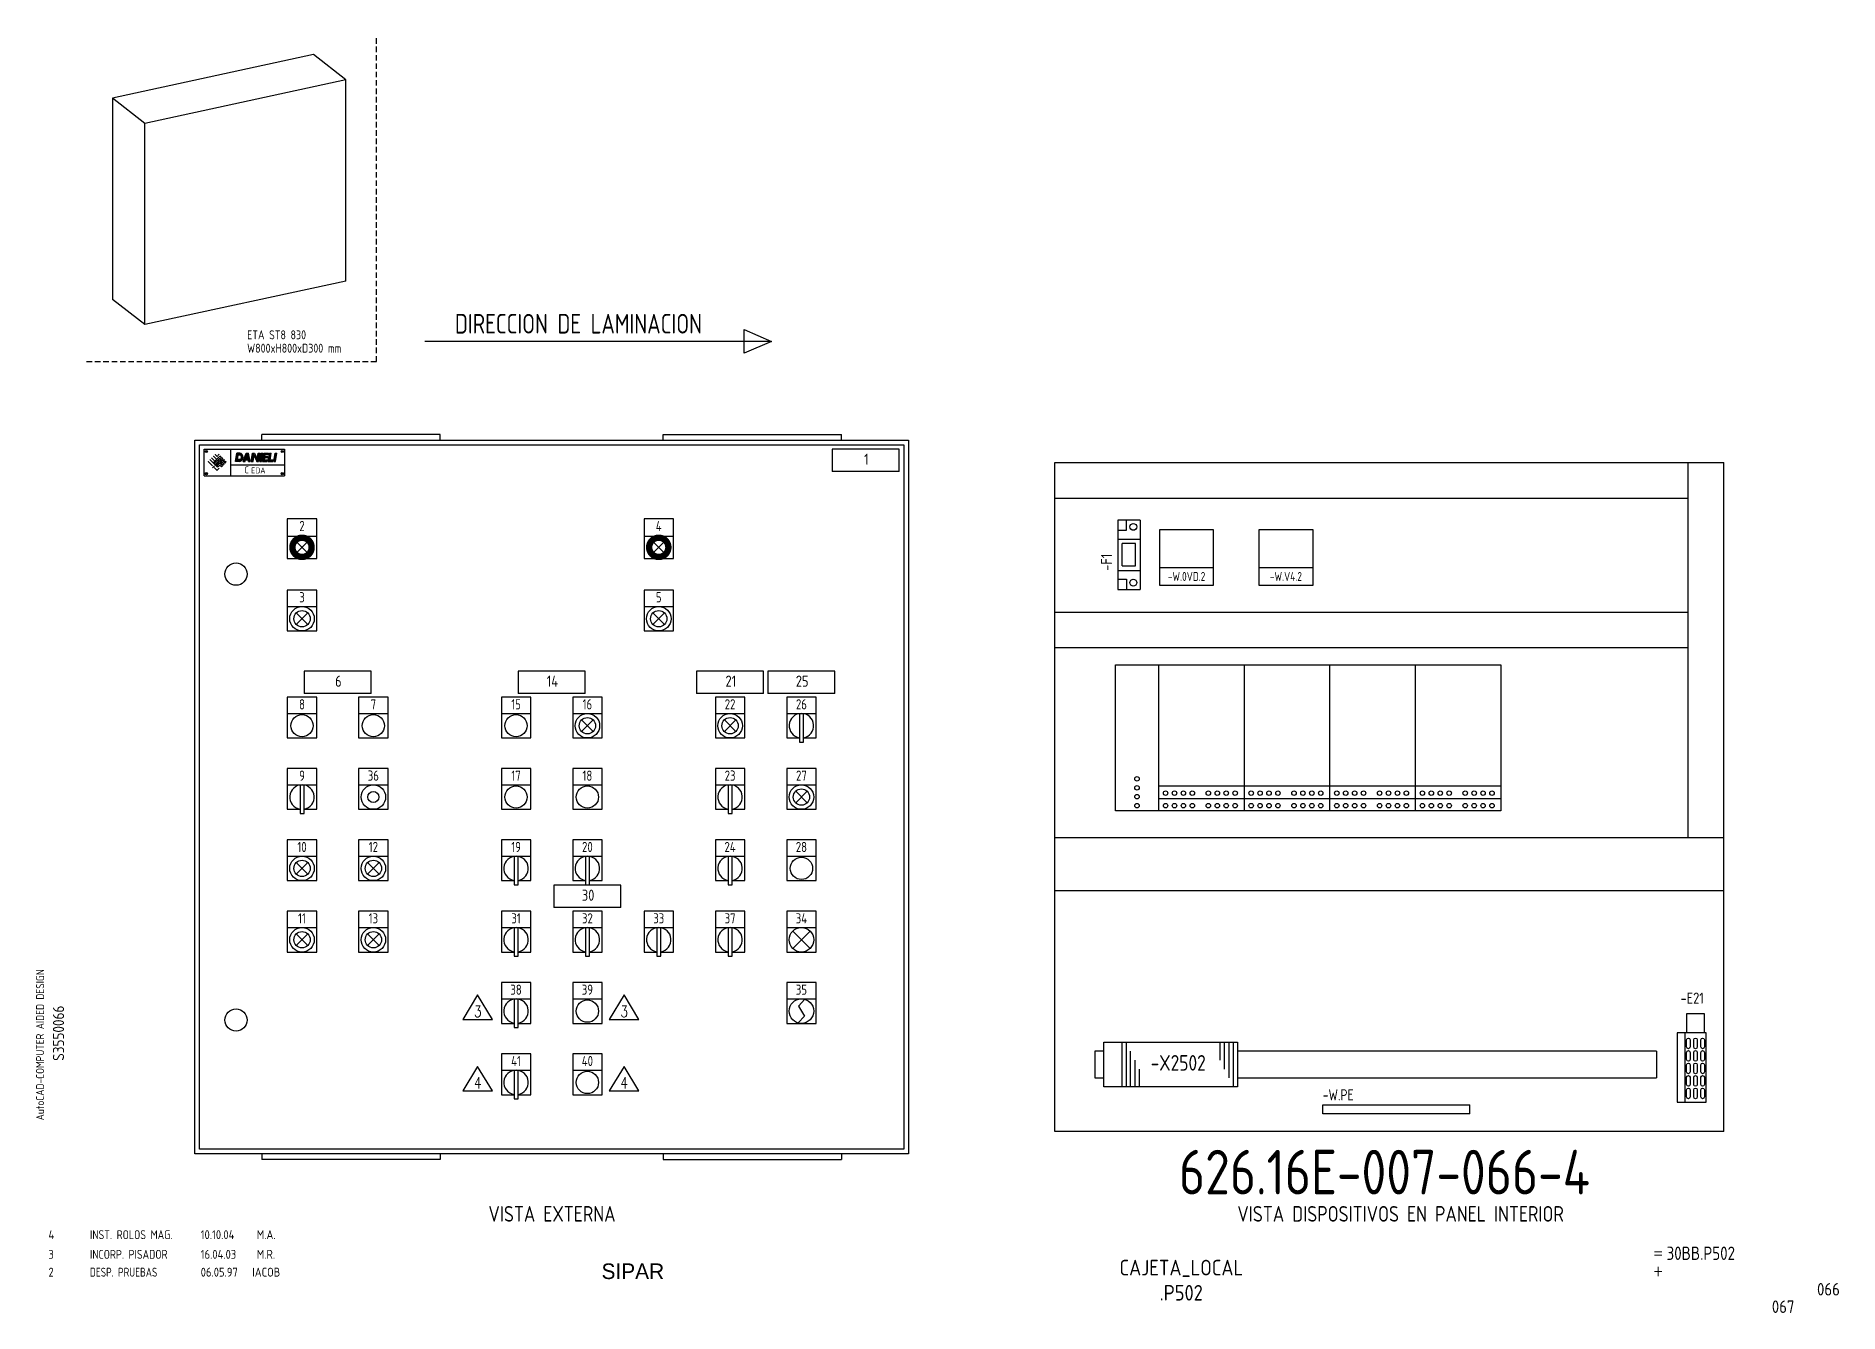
# Model space of a CAD drawing. Extents: x 10 to 414, y 6 to 292.
import ezdxf
from ezdxf.enums import TextEntityAlignment as Align

# ---------------------------------------------------------------- set-up
doc = ezdxf.new("R2010")
doc.units = 0
doc.header["$LTSCALE"] = 5
doc.header["$MEASUREMENT"] = 0
doc.linetypes.add('HIDDEN', pattern=[0.375, 0.25, -0.125])
doc.layers.get('0').update_dxf_attribs({"linetype": 'CONTINUOUS'})
for name, color, linetype in [('3', 3, 'CONTINUOUS'), ('CART', 7, 'CONTINUOUS'), ('CARTIGLIO', 7, 'CONTINUOUS'), ('TEXTO', 7, 'CONTINUOUS')]:
    doc.layers.add(name, color=color, linetype=linetype)
doc.styles.add('DIN', font='DIN.shx', dxfattribs={"width": 0.85})
doc.styles.add('N', font='ROMANS', dxfattribs={"width": 0.85, "height": 3})
doc.styles.add('ROMANS', font='ROMANS.shx', dxfattribs={"width": 0.85, "height": 2.7})
doc.styles.add('X', font='UNIV.SHX', dxfattribs={"height": 3.5})

# ---------------------------------------------------------------- blocks, each defined once
blk = doc.blocks.new('REV2')
at = {"color": 3, "style": 'DIN'}
for s, width, p in [('2', 0.9, (12.45, 13.79)), ('DESP. PRUEBAS', 0.8, (21.76, 13.79)), ('06.05.97', 0.9, (46.59, 13.79)), ('IACOB', 0.9, (58.16, 13.79))]:
    blk.add_text(s, height=2, dxfattribs=dict(at, width=width)).set_placement(p)
blk = doc.blocks.new('E21')
at = {"color": 3}
for p, q in [((-17.08, 8.48), (-1.48, 8.48)), ((-17.08, 1.98), (-17.08, 8.48)), ((-1.48, 8.48), (-1.48, 1.98)), ((-21.28, 6.38), (-17.08, 6.38)), ((-21.28, 2.38), (-21.28, 6.38)), ((-17.08, 2.38), (-21.28, 2.38)), ((-1.48, 1.98), (-17.08, 1.98))]:
    blk.add_line(p, q, dxfattribs=at)
for p, q in [((-17.08, 6.78), (-1.48, 6.78)), ((-13.88, 6.38), (-15.48, 6.38)), ((-15.48, 5.58), (-13.88, 5.58)), ((-13.88, 4.78), (-15.48, 4.78)), ((-11.08, 6.38), (-12.68, 6.38)), ((-12.68, 5.58), (-11.08, 5.58)), ((-11.08, 4.78), (-12.68, 4.78)), ((-8.28, 6.38), (-9.88, 6.38)), ((-9.88, 5.58), (-8.28, 5.58)), ((-8.28, 4.78), (-9.88, 4.78)), ((-5.48, 6.38), (-7.08, 6.38)), ((-7.08, 5.58), (-5.48, 5.58)), ((-5.48, 4.78), (-7.08, 4.78)), ((-2.68, 6.38), (-4.28, 6.38)), ((-4.28, 5.58), (-2.68, 5.58)), ((-2.68, 4.78), (-4.28, 4.78)), ((-15.48, 3.98), (-13.88, 3.98)), ((-13.88, 3.18), (-15.48, 3.18)), ((-15.48, 2.38), (-13.88, 2.38)), ((-12.68, 3.98), (-11.08, 3.98)), ((-11.08, 3.18), (-12.68, 3.18)), ((-12.68, 2.38), (-11.08, 2.38)), ((-9.88, 3.98), (-8.28, 3.98)), ((-8.28, 3.18), (-9.88, 3.18)), ((-9.88, 2.38), (-8.28, 2.38)), ((-7.08, 3.98), (-5.48, 3.98)), ((-5.48, 3.18), (-7.08, 3.18)), ((-7.08, 2.38), (-5.48, 2.38)), ((-4.28, 3.98), (-2.68, 3.98)), ((-2.68, 3.18), (-4.28, 3.18)), ((-4.28, 2.38), (-2.68, 2.38))]:
    blk.add_line(p, q)
for centre, start, end in [((-15.48, 5.98), 90, 270), ((-15.48, 4.38), 90, 270), ((-13.88, 5.98), 270, 90), ((-13.88, 4.38), 270, 90), ((-12.68, 5.98), 90, 270), ((-12.68, 4.38), 90, 270), ((-11.08, 5.98), 270, 90), ((-11.08, 4.38), 270, 90), ((-9.88, 5.98), 90, 270), ((-9.88, 4.38), 90, 270), ((-8.28, 5.98), 270, 90), ((-8.28, 4.38), 270, 90), ((-7.08, 5.98), 90, 270), ((-7.08, 4.38), 90, 270), ((-5.48, 5.98), 270, 90), ((-5.48, 4.38), 270, 90), ((-4.28, 5.98), 90, 270), ((-4.28, 4.38), 90, 270), ((-2.68, 5.98), 270, 90), ((-2.68, 4.38), 270, 90), ((-15.48, 2.78), 90, 270), ((-13.88, 2.78), 270, 90), ((-12.68, 2.78), 90, 270), ((-11.08, 2.78), 270, 90), ((-9.88, 2.78), 90, 270), ((-8.28, 2.78), 270, 90), ((-7.08, 2.78), 90, 270), ((-5.48, 2.78), 270, 90), ((-4.28, 2.78), 90, 270), ((-2.68, 2.78), 270, 90)]:
    blk.add_arc(centre, 0.4, start, end)
blk = doc.blocks.new('-WPE')
at = {"linetype": 'Continuous'}
for p, q in [((0.44, 4.07), (33.44, 4.07)), ((0.44, 2.07), (0.44, 4.07)), ((33.44, 2.07), (33.44, 4.07)), ((33.44, 2.07), (0.44, 2.07))]:
    blk.add_line(p, q, dxfattribs=at)
at = {"style": 'DIN', "width": 0.8}
blk.add_text('-W.PE', height=2.5, dxfattribs=at).set_placement((0.44, 5.07))
blk = doc.blocks.new('REV.')
at = {"layer": 'TEXTO', "color": 4}
blk.add_lwpolyline([(-0.04, 3.69), (-3.37, -1.81), (3.29, -1.81)], close=True, dxfattribs=at)
at = {"layer": 'TEXTO', "style": 'ROMANS', "width": 0.8}
blk.add_attdef('REV.', text='', height=2.5, dxfattribs=at).set_placement((0, 0), align=Align.MIDDLE_CENTER)

msp = doc.modelspace()

# ---------------------------------------------------------------- linework, layer by layer
at = {"linetype": 'HIDDEN'}
for p, q in [((86, 219), (86, 292)), ((21, 219), (86, 219))]:
    msp.add_line(p, q, dxfattribs=at)
for p, q in [((71.91, 287.83), (26.84, 278.06)), ((79.11, 282.19), (71.91, 287.83)), ((79.11, 282.19), (34.04, 272.42)), ((79.11, 237.05), (79.11, 282.19)), ((26.84, 278.06), (26.84, 232.92)), ((34.04, 272.42), (26.84, 278.06)), ((34.04, 227.28), (34.04, 272.42)), ((79.11, 237.05), (34.04, 227.28)), ((34.04, 227.28), (26.84, 232.92)), ((46.31, 42.34), (46.31, 200.34)), ((46.31, 200.34), (204.31, 200.34)), ((47.37, 193.34), (47.37, 199.34)), ((47.37, 199.34), (65.37, 199.34)), ((53.37, 193.34), (53.37, 199.34)), ((65.37, 199.34), (65.37, 193.34)), ((188.22, 199.34), (188.22, 194.34)), ((203.22, 199.34), (188.22, 199.34)), ((203.22, 194.34), (203.22, 199.34)), ((204.31, 200.34), (204.31, 42.34)), ((53.37, 195.84), (65.37, 195.84)), ((203.22, 194.34), (188.22, 194.34)), ((47.37, 193.34), (65.37, 193.34)), ((380.17, 188.29), (238.17, 188.29)), ((72.61, 183.72), (66.01, 183.72)), ((66.01, 183.72), (66.01, 174.83)), ((72.61, 174.83), (72.61, 183.72)), ((152.61, 183.72), (146.01, 183.72)), ((146.01, 183.72), (146.01, 174.83)), ((152.61, 174.83), (152.61, 183.72)), ((252.24, 183.42), (252.24, 167.92)), ((257.24, 183.42), (252.24, 183.42)), ((254.24, 181.17), (254.24, 183.42)), ((257.24, 183.42), (257.24, 167.92)), ((66.01, 179.85), (72.61, 179.85)), ((146.01, 179.85), (152.61, 179.85)), ((252.24, 181.17), (254.24, 181.17)), ((252.24, 179.17), (257.24, 179.17)), ((66.01, 174.83), (72.61, 174.83)), ((146.01, 174.83), (152.61, 174.83)), ((252.24, 172.17), (257.24, 172.17)), ((252.24, 170.17), (254.24, 170.17)), ((254.24, 170.17), (254.24, 167.92)), ((261.68, 172.81), (273.68, 172.81)), ((283.96, 172.81), (295.96, 172.81)), ((66.01, 167.75), (66.01, 158.59)), ((72.61, 167.75), (66.01, 167.75)), ((72.61, 158.59), (72.61, 167.75)), ((152.61, 167.75), (146.01, 167.75)), ((146.01, 167.75), (146.01, 158.59)), ((152.61, 158.59), (152.61, 167.75)), ((252.24, 167.92), (257.24, 167.92)), ((66.01, 164.09), (72.61, 164.09)), ((146.01, 164.09), (152.61, 164.09)), ((238.17, 162.82), (380.17, 162.82)), ((66.01, 158.59), (72.61, 158.59)), ((146.01, 158.59), (152.61, 158.59)), ((380.17, 154.78), (238.17, 154.78)), ((84.81, 149.58), (69.81, 149.58)), ((69.81, 149.58), (69.81, 144.58)), ((84.81, 144.58), (84.81, 149.58)), ((132.81, 149.58), (117.81, 149.58)), ((117.81, 149.58), (117.81, 144.58)), ((132.81, 144.58), (132.81, 149.58)), ((172.81, 149.58), (157.81, 149.58)), ((157.81, 149.58), (157.81, 144.58)), ((172.81, 144.58), (172.81, 149.58)), ((188.81, 149.58), (173.81, 149.58)), ((173.81, 149.58), (173.81, 144.58)), ((188.81, 144.58), (188.81, 149.58)), ((66.01, 143.75), (66.01, 134.59)), ((72.61, 143.75), (66.01, 143.75)), ((84.81, 144.58), (69.81, 144.58)), ((72.61, 134.59), (72.61, 143.75)), ((82.01, 143.75), (82.01, 134.59)), ((88.61, 143.75), (82.01, 143.75)), ((88.61, 134.59), (88.61, 143.75)), ((114.01, 143.75), (114.01, 134.59)), ((120.61, 143.75), (114.01, 143.75)), ((132.81, 144.58), (117.81, 144.58)), ((120.61, 134.59), (120.61, 143.75)), ((130.01, 143.75), (130.01, 134.59)), ((136.61, 143.75), (130.01, 143.75)), ((136.61, 134.59), (136.61, 143.75)), ((172.81, 144.58), (157.81, 144.58)), ((162.01, 143.75), (162.01, 134.59)), ((168.61, 143.75), (162.01, 143.75)), ((168.61, 134.59), (168.61, 143.75)), ((188.81, 144.58), (173.81, 144.58)), ((178.01, 143.75), (178.01, 134.59)), ((184.61, 143.75), (178.01, 143.75)), ((184.61, 134.59), (184.61, 143.75)), ((66.01, 140.09), (72.61, 140.09)), ((82.01, 140.09), (88.61, 140.09)), ((114.01, 140.09), (120.61, 140.09)), ((130.01, 140.09), (136.61, 140.09)), ((162.01, 140.09), (168.61, 140.09)), ((178.01, 140.09), (184.61, 140.09)), ((66.01, 134.59), (72.61, 134.59)), ((82.01, 134.59), (88.61, 134.59)), ((114.01, 134.59), (120.61, 134.59)), ((130.01, 134.59), (136.61, 134.59)), ((162.01, 134.59), (168.61, 134.59)), ((178.01, 134.59), (180.86, 134.59)), ((180.86, 133.67), (181.77, 133.67)), ((181.77, 134.59), (184.61, 134.59)), ((66.01, 127.75), (66.01, 118.59)), ((72.61, 127.75), (66.01, 127.75)), ((72.61, 118.59), (72.61, 127.75)), ((82.01, 127.75), (82.01, 118.59)), ((88.61, 127.75), (82.01, 127.75)), ((88.61, 118.59), (88.61, 127.75)), ((120.61, 127.75), (114.01, 127.75)), ((114.01, 127.75), (114.01, 118.59)), ((120.61, 118.59), (120.61, 127.75)), ((136.61, 127.75), (130.01, 127.75)), ((130.01, 127.75), (130.01, 118.59)), ((136.61, 118.59), (136.61, 127.75)), ((168.61, 127.75), (162.01, 127.75)), ((162.01, 127.75), (162.01, 118.59)), ((168.61, 118.59), (168.61, 127.75)), ((184.61, 127.75), (178.01, 127.75)), ((178.01, 127.75), (178.01, 118.59)), ((184.61, 118.59), (184.61, 127.75)), ((66.01, 124.09), (72.61, 124.09)), ((82.01, 124.09), (88.61, 124.09)), ((114.01, 124.09), (120.61, 124.09)), ((130.01, 124.09), (136.61, 124.09)), ((162.01, 124.09), (168.61, 124.09)), ((178.01, 124.09), (184.61, 124.09)), ((66.01, 118.59), (68.86, 118.59)), ((68.86, 117.67), (69.77, 117.67)), ((69.77, 118.59), (72.61, 118.59)), ((82.01, 118.59), (88.61, 118.59)), ((114.01, 118.59), (120.61, 118.59)), ((130.01, 118.59), (136.61, 118.59)), ((162.01, 118.59), (164.86, 118.59)), ((164.86, 117.67), (165.77, 117.67)), ((165.77, 118.59), (168.61, 118.59)), ((178.01, 118.59), (184.61, 118.59)), ((66.01, 111.75), (66.01, 102.59)), ((72.61, 111.75), (66.01, 111.75)), ((72.61, 102.59), (72.61, 111.75)), ((88.61, 111.75), (82.01, 111.75)), ((82.01, 111.75), (82.01, 102.59)), ((88.61, 102.59), (88.61, 111.75)), ((120.61, 111.75), (114.01, 111.75)), ((114.01, 111.75), (114.01, 102.59)), ((120.61, 102.59), (120.61, 111.75)), ((136.61, 111.75), (130.01, 111.75)), ((130.01, 111.75), (130.01, 102.59)), ((136.61, 102.59), (136.61, 111.75)), ((168.61, 111.75), (162.01, 111.75)), ((162.01, 111.75), (162.01, 102.59)), ((168.61, 102.59), (168.61, 111.75)), ((184.61, 111.75), (178.01, 111.75)), ((184.61, 102.59), (184.61, 111.75)), ((238.17, 112.29), (388.17, 112.29)), ((66.01, 108.09), (72.61, 108.09)), ((82.01, 108.09), (88.61, 108.09)), ((114.01, 108.09), (120.61, 108.09)), ((130.01, 108.09), (136.61, 108.09)), ((162.01, 108.09), (168.61, 108.09)), ((178.01, 108.09), (184.61, 108.09)), ((66.01, 102.59), (72.61, 102.59)), ((82.01, 102.59), (88.61, 102.59)), ((114.01, 102.59), (116.86, 102.59)), ((116.86, 101.67), (117.77, 101.67)), ((117.77, 102.59), (120.61, 102.59)), ((140.81, 101.58), (125.81, 101.58)), ((125.81, 101.58), (125.81, 96.58)), ((130.01, 102.59), (132.86, 102.59)), ((132.86, 101.67), (133.77, 101.67)), ((133.77, 102.59), (136.61, 102.59)), ((140.81, 96.58), (140.81, 101.58)), ((162.01, 102.59), (164.86, 102.59)), ((164.86, 101.67), (165.77, 101.67)), ((165.77, 102.59), (168.61, 102.59)), ((178.01, 102.59), (184.61, 102.59)), ((388.17, 100.29), (238.17, 100.29)), ((66.01, 95.75), (66.01, 86.59)), ((72.61, 95.75), (66.01, 95.75)), ((72.61, 86.59), (72.61, 95.75)), ((88.61, 95.75), (82.01, 95.75)), ((82.01, 95.75), (82.01, 86.59)), ((88.61, 86.59), (88.61, 95.75)), ((120.61, 95.75), (114.01, 95.75)), ((114.01, 95.75), (114.01, 86.59)), ((120.61, 86.59), (120.61, 95.75)), ((140.81, 96.58), (125.81, 96.58)), ((136.61, 95.75), (130.01, 95.75)), ((130.01, 95.75), (130.01, 86.59)), ((136.61, 86.59), (136.61, 95.75)), ((152.61, 95.75), (146.01, 95.75)), ((146.01, 95.75), (146.01, 86.59)), ((152.61, 86.59), (152.61, 95.75)), ((162.01, 95.75), (162.01, 86.59)), ((168.61, 95.75), (162.01, 95.75)), ((168.61, 86.59), (168.61, 95.75)), ((178.01, 95.75), (178.01, 86.59)), ((184.61, 95.75), (178.01, 95.75)), ((184.61, 86.59), (184.61, 95.75)), ((66.01, 92.09), (72.61, 92.09)), ((82.01, 92.09), (88.61, 92.09)), ((114.01, 92.09), (120.61, 92.09)), ((130.01, 92.09), (136.61, 92.09)), ((146.01, 92.09), (152.61, 92.09)), ((162.01, 92.09), (168.61, 92.09)), ((178.01, 92.09), (184.61, 92.09)), ((66.01, 86.59), (72.61, 86.59)), ((82.01, 86.59), (88.61, 86.59)), ((114.01, 86.59), (116.86, 86.59)), ((116.86, 85.67), (117.77, 85.67)), ((117.77, 86.59), (120.61, 86.59)), ((130.01, 86.59), (132.86, 86.59)), ((132.86, 85.67), (133.77, 85.67)), ((133.77, 86.59), (136.61, 86.59)), ((146.01, 86.59), (148.86, 86.59)), ((148.86, 85.67), (149.77, 85.67)), ((149.77, 86.59), (152.61, 86.59)), ((162.01, 86.59), (164.86, 86.59)), ((164.86, 85.67), (165.77, 85.67)), ((165.77, 86.59), (168.61, 86.59)), ((178.01, 86.59), (184.61, 86.59)), ((114.01, 79.75), (114.01, 70.59)), ((120.61, 79.75), (114.01, 79.75)), ((120.61, 70.59), (120.61, 79.75)), ((130.01, 79.75), (130.01, 70.59)), ((136.61, 79.75), (130.01, 79.75)), ((136.61, 70.59), (136.61, 79.75)), ((184.61, 79.75), (178.01, 79.75)), ((178.01, 79.75), (178.01, 70.59)), ((184.61, 70.59), (184.61, 79.75)), ((114.01, 76.09), (120.61, 76.09)), ((130.01, 76.09), (136.61, 76.09)), ((178.01, 76.09), (184.61, 76.09)), ((114.01, 70.59), (116.86, 70.59)), ((116.86, 69.67), (117.77, 69.67)), ((117.77, 70.59), (120.61, 70.59)), ((130.01, 70.59), (136.61, 70.59)), ((178.01, 70.59), (184.61, 70.59)), ((253.13, 66.34), (253.13, 56.34)), ((254.13, 66.34), (254.13, 56.34)), ((275.13, 66.34), (275.13, 62.34)), ((276.13, 66.34), (276.13, 60.34)), ((277.13, 66.34), (277.13, 58.34)), ((278.13, 66.34), (278.13, 56.34)), ((114.01, 63.75), (114.01, 54.59)), ((120.61, 63.75), (114.01, 63.75)), ((120.61, 54.59), (120.61, 63.75)), ((130.01, 63.75), (130.01, 54.59)), ((136.61, 63.75), (130.01, 63.75)), ((136.61, 54.59), (136.61, 63.75)), ((247.07, 64.34), (247.07, 58.34)), ((249.13, 64.34), (247.07, 64.34)), ((255.13, 56.34), (255.13, 64.34)), ((256.13, 56.34), (256.13, 62.34)), ((373.1, 64.34), (279.13, 64.34)), ((373.1, 64.34), (373.1, 58.34)), ((114.01, 60.09), (120.61, 60.09)), ((130.01, 60.09), (136.61, 60.09)), ((247.07, 58.34), (249.13, 58.34)), ((257.13, 56.34), (257.13, 60.34)), ((279.13, 58.34), (373.1, 58.34)), ((114.01, 54.59), (116.86, 54.59)), ((116.86, 53.67), (117.77, 53.67)), ((117.77, 54.59), (120.61, 54.59)), ((130.01, 54.59), (136.61, 54.59)), ((204.31, 42.34), (46.31, 42.34))]:
    msp.add_line(p, q)
at = {"color": 3}
for p, q in [((168.43, 226.17), (174.59, 223.53)), ((168.43, 220.89), (168.43, 226.17)), ((174.59, 223.53), (168.43, 220.89)), ((45.31, 41.34), (45.31, 201.34)), ((45.31, 201.34), (205.31, 201.34)), ((205.31, 201.34), (205.31, 41.34)), ((238.17, 46.34), (238.17, 196.34)), ((238.17, 196.34), (388.17, 196.34)), ((388.17, 46.34), (388.17, 196.34)), ((388.17, 46.34), (238.17, 46.34)), ((205.31, 41.34), (45.31, 41.34))]:
    msp.add_line(p, q, dxfattribs=at)
at = {"linetype": 'Continuous'}
for p, q in [((100.31, 202.63), (60.31, 202.63)), ((60.31, 201.34), (60.31, 202.63)), ((100.31, 201.34), (100.31, 202.63)), ((150.31, 202.63), (190.31, 202.63)), ((150.31, 201.34), (150.31, 202.63)), ((190.31, 201.34), (190.31, 202.63)), ((178.01, 111.75), (178.01, 102.59)), ((60.31, 41.34), (60.31, 40.05)), ((100.31, 41.34), (100.31, 40.05)), ((150.31, 41.34), (150.31, 40.05)), ((190.31, 41.34), (190.31, 40.05)), ((100.31, 40.05), (60.31, 40.05)), ((150.31, 40.05), (190.31, 40.05))]:
    msp.add_line(p, q, dxfattribs=at)
at = {"color": 7}
msp.add_line((380.17, 112.29), (380.17, 196.34), dxfattribs=at)
at = {"color": 2}
for p, q in [((67.79, 175.82), (70.84, 178.86)), ((67.79, 178.86), (70.84, 175.82)), ((147.79, 175.82), (150.84, 178.86)), ((147.79, 178.86), (150.84, 175.82)), ((261.68, 168.81), (261.68, 181.31)), ((261.68, 181.31), (273.68, 181.31)), ((273.68, 181.31), (273.68, 168.81)), ((283.96, 181.31), (295.96, 181.31)), ((283.96, 168.81), (283.96, 181.31)), ((295.96, 181.31), (295.96, 168.81)), ((273.68, 168.81), (261.68, 168.81)), ((295.96, 168.81), (283.96, 168.81)), ((68.02, 162.63), (70.61, 160.04)), ((68.02, 160.04), (70.61, 162.63)), ((148.02, 162.63), (150.61, 160.04)), ((148.02, 160.04), (150.61, 162.63)), ((132.02, 138.63), (134.61, 136.04)), ((132.02, 136.04), (134.61, 138.63)), ((164.02, 136.04), (166.61, 138.63)), ((164.02, 138.63), (166.61, 136.04)), ((180.86, 140.05), (180.86, 133.67)), ((181.77, 133.67), (181.77, 140.05)), ((68.86, 124.05), (68.86, 117.67)), ((69.77, 117.67), (69.77, 124.05)), ((164.86, 124.05), (164.86, 117.67)), ((165.77, 117.67), (165.77, 124.05)), ((180.02, 122.63), (182.61, 120.04)), ((180.02, 120.04), (182.61, 122.63)), ((68.02, 106.63), (70.61, 104.04)), ((68.02, 104.04), (70.61, 106.63)), ((84.02, 106.63), (86.61, 104.04)), ((84.02, 104.04), (86.61, 106.63)), ((116.86, 108.05), (116.86, 101.67)), ((117.77, 101.67), (117.77, 108.05)), ((132.86, 108.05), (132.86, 101.67)), ((133.77, 101.67), (133.77, 108.05)), ((164.86, 108.05), (164.86, 101.67)), ((165.77, 101.67), (165.77, 108.05)), ((68.02, 88.04), (70.61, 90.63)), ((68.02, 90.63), (70.61, 88.04)), ((84.02, 88.04), (86.61, 90.63)), ((84.02, 90.63), (86.61, 88.04)), ((116.86, 92.05), (116.86, 85.67)), ((117.77, 85.67), (117.77, 92.05)), ((132.86, 92.05), (132.86, 85.67)), ((133.77, 85.67), (133.77, 92.05)), ((148.86, 92.05), (148.86, 85.67)), ((149.77, 85.67), (149.77, 92.05)), ((164.86, 92.05), (164.86, 85.67)), ((165.77, 85.67), (165.77, 92.05)), ((179.37, 87.39), (183.26, 91.28)), ((179.37, 91.28), (183.26, 87.39)), ((116.86, 76.05), (116.86, 69.67)), ((117.77, 69.67), (117.77, 76.05)), ((182.08, 75.98), (180.63, 74.48)), ((180.63, 74.48), (182, 72.19)), ((182, 72.19), (180.55, 70.7)), ((249.13, 66.34), (279.13, 66.34)), ((249.13, 56.34), (249.13, 66.34)), ((279.13, 66.34), (279.13, 56.34)), ((116.86, 60.05), (116.86, 53.67)), ((117.77, 53.67), (117.77, 60.05)), ((279.13, 56.34), (249.13, 56.34))]:
    msp.add_line(p, q, dxfattribs=at)
at = {"color": 1}
for p, q in [((253.24, 173.17), (253.24, 178.17)), ((256.24, 178.17), (253.24, 178.17)), ((256.24, 173.17), (256.24, 178.17)), ((253.24, 173.17), (256.24, 173.17))]:
    msp.add_line(p, q, dxfattribs=at)
at = {"color": 6}
for p, q in [((261.37, 151.02), (261.37, 118.22)), ((280.57, 151.02), (280.57, 118.22)), ((299.77, 151.02), (299.77, 118.22)), ((318.97, 151.02), (318.97, 118.22)), ((338.17, 151.02), (338.17, 118.22)), ((261.37, 123.82), (280.57, 123.82)), ((280.57, 123.82), (299.77, 123.82)), ((299.77, 123.82), (318.97, 123.82)), ((318.97, 123.82), (338.17, 123.82)), ((261.37, 121.02), (280.57, 121.02)), ((280.57, 121.02), (299.77, 121.02)), ((299.77, 121.02), (318.97, 121.02)), ((318.97, 121.02), (338.17, 121.02))]:
    msp.add_line(p, q, dxfattribs=at)
at = {"color": 2, "const_width": 1.43}
for points in [[(67.16, 177.34, 1), (71.47, 177.34, 1)], [(147.16, 177.34, 1), (151.47, 177.34, 1)]]:
    msp.add_lwpolyline(points, format="xyb", close=True, dxfattribs=at)
at = {"color": 6}
for centre, radius in [((47.87, 198.84), 0.25), ((47.87, 198.84), 0.125), ((64.87, 198.84), 0.25), ((64.87, 198.84), 0.125), ((47.87, 193.84), 0.25), ((64.87, 193.84), 0.25), ((47.87, 193.84), 0.125), ((64.87, 193.84), 0.125), ((255.74, 181.92), 0.75), ((255.74, 169.42), 0.75), ((256.57, 125.42), 0.5), ((256.57, 123.42), 0.5), ((256.57, 121.42), 0.5), ((262.97, 122.22), 0.5), ((264.97, 122.22), 0.5), ((266.97, 122.22), 0.5), ((268.97, 122.22), 0.5), ((272.57, 122.22), 0.5), ((274.57, 122.22), 0.5), ((276.57, 122.22), 0.5), ((278.57, 122.22), 0.5), ((282.17, 122.22), 0.5), ((284.17, 122.22), 0.5), ((286.17, 122.22), 0.5), ((288.17, 122.22), 0.5), ((291.77, 122.22), 0.5), ((293.77, 122.22), 0.5), ((295.77, 122.22), 0.5), ((297.77, 122.22), 0.5), ((301.37, 122.22), 0.5), ((303.37, 122.22), 0.5), ((305.37, 122.22), 0.5), ((307.37, 122.22), 0.5), ((310.97, 122.22), 0.5), ((312.97, 122.22), 0.5), ((314.97, 122.22), 0.5), ((316.97, 122.22), 0.5), ((320.57, 122.22), 0.5), ((322.57, 122.22), 0.5), ((324.57, 122.22), 0.5), ((326.57, 122.22), 0.5), ((330.17, 122.22), 0.5), ((332.17, 122.22), 0.5), ((334.17, 122.22), 0.5), ((336.17, 122.22), 0.5), ((256.57, 119.42), 0.5), ((262.97, 119.42), 0.5), ((264.97, 119.42), 0.5), ((266.97, 119.42), 0.5), ((268.97, 119.42), 0.5), ((272.57, 119.42), 0.5), ((274.57, 119.42), 0.5), ((276.57, 119.42), 0.5), ((278.57, 119.42), 0.5), ((282.17, 119.42), 0.5), ((284.17, 119.42), 0.5), ((286.17, 119.42), 0.5), ((288.17, 119.42), 0.5), ((291.77, 119.42), 0.5), ((293.77, 119.42), 0.5), ((295.77, 119.42), 0.5), ((297.77, 119.42), 0.5), ((301.37, 119.42), 0.5), ((303.37, 119.42), 0.5), ((305.37, 119.42), 0.5), ((307.37, 119.42), 0.5), ((310.97, 119.42), 0.5), ((312.97, 119.42), 0.5), ((314.97, 119.42), 0.5), ((316.97, 119.42), 0.5), ((320.57, 119.42), 0.5), ((322.57, 119.42), 0.5), ((324.57, 119.42), 0.5), ((326.57, 119.42), 0.5), ((330.17, 119.42), 0.5), ((332.17, 119.42), 0.5), ((334.17, 119.42), 0.5), ((336.17, 119.42), 0.5)]:
    msp.add_circle(centre, radius, dxfattribs=at)
for centre, radius in [((54.51, 171.34), 2.5), ((69.31, 161.34), 1.83), ((149.31, 161.34), 1.83), ((69.31, 137.34), 2.5), ((85.31, 137.34), 2.5), ((117.31, 137.34), 2.5), ((133.31, 137.34), 1.83), ((165.31, 137.34), 1.83), ((117.31, 121.34), 2.5), ((133.31, 121.34), 2.5), ((181.31, 121.34), 1.83), ((69.31, 105.34), 1.83), ((85.31, 105.34), 1.83), ((181.31, 105.34), 2.5), ((69.31, 89.34), 1.83), ((85.31, 89.34), 1.83), ((54.51, 71.34), 2.5), ((133.31, 73.34), 2.5), ((133.31, 57.34), 2.5)]:
    msp.add_circle(centre, radius)
at = {"color": 2}
for centre in [(69.31, 161.34), (149.31, 161.34), (133.31, 137.34), (165.31, 137.34), (181.31, 121.34), (69.31, 105.34), (85.31, 105.34), (69.31, 89.34), (85.31, 89.34), (181.31, 89.34), (181.31, 73.34)]:
    msp.add_circle(centre, 2.75, dxfattribs=at)
at = {"linetype": 'Continuous'}
for radius in [2.75, 1.25]:
    msp.add_circle((85.31, 121.34), radius, dxfattribs=at)
at = {"color": 2}
for centre in [(181.31, 137.34), (69.31, 121.34), (165.31, 121.34), (117.31, 105.34), (133.31, 105.34), (165.31, 105.34), (117.31, 89.34), (133.31, 89.34), (149.31, 89.34), (165.31, 89.34), (117.31, 73.34), (117.31, 57.34)]:
    msp.add_arc(centre, 2.75, 279.5941, 260.4059, dxfattribs=at)
at = {"layer": '3'}
msp.add_line((174.59, 223.53), (96.87, 223.53), dxfattribs=at)
at = {"layer": '3', "color": 6}
for p, q in [((251.77, 151.02), (261.37, 151.02)), ((251.77, 118.22), (251.77, 151.02)), ((261.37, 151.02), (270.97, 151.02)), ((270.97, 151.02), (280.57, 151.02)), ((280.57, 151.02), (299.77, 151.02)), ((299.77, 151.02), (318.97, 151.02)), ((318.97, 151.02), (338.17, 151.02)), ((261.37, 118.22), (251.77, 118.22)), ((270.97, 118.22), (261.37, 118.22)), ((280.57, 118.22), (270.97, 118.22)), ((299.77, 118.22), (280.57, 118.22)), ((318.97, 118.22), (299.77, 118.22)), ((338.17, 118.22), (318.97, 118.22))]:
    msp.add_line(p, q, dxfattribs=at)
at = {"layer": 'CARTIGLIO', "color": 1}
for p, q in [((54.4, 196.59), (54.72, 198.49)), ((54.4, 196.59), (54.72, 198.49)), ((54.72, 198.49), (55.11, 198.49)), ((55.35, 198.49), (54.72, 198.49)), ((56.13, 196.57), (56.76, 198.46)), ((56.76, 198.46), (57.32, 198.46)), ((57.71, 196.57), (57.32, 198.46)), ((57.92, 196.59), (58.24, 198.48)), ((57.92, 196.59), (58.24, 198.48)), ((58.24, 198.48), (58.63, 198.48)), ((58.24, 198.48), (58.63, 198.48)), ((58.63, 198.48), (59.28, 197.13)), ((59.19, 196.59), (59.5, 198.48)), ((59.28, 197.13), (59.5, 198.48)), ((59.5, 198.48), (59.89, 198.48)), ((59.5, 198.48), (59.89, 198.48)), ((59.58, 196.59), (59.89, 198.48)), ((59.83, 196.59), (60.14, 198.48)), ((59.83, 196.59), (60.14, 198.48)), ((60.14, 198.48), (60.53, 198.48)), ((60.14, 198.48), (60.53, 198.48)), ((60.22, 196.59), (60.53, 198.48)), ((60.47, 196.59), (60.78, 198.48)), ((60.47, 196.59), (60.78, 198.48)), ((60.78, 198.48), (61.81, 198.48)), ((61, 197.69), (61.08, 198.16)), ((61.75, 198.16), (61.08, 198.16)), ((61.41, 198.48), (61.81, 198.48)), ((61.73, 196.59), (62.04, 198.48)), ((61.75, 198.16), (61.81, 198.48)), ((62.04, 198.48), (62.4, 198.48)), ((62.14, 196.9), (62.4, 198.48)), ((62.96, 196.59), (63.28, 198.48)), ((63.28, 198.48), (63.67, 198.48)), ((63.35, 196.59), (63.67, 198.48)), ((55.35, 196.59), (54.4, 196.59)), ((54.85, 197.04), (55.02, 198.04)), ((55.35, 197.04), (54.85, 197.04)), ((55.35, 198.04), (55.02, 198.04)), ((56.13, 196.57), (56.53, 196.57)), ((56.53, 196.57), (56.66, 196.97)), ((56.66, 196.97), (57.23, 196.97)), ((56.76, 197.28), (57.01, 198.03)), ((56.76, 197.28), (57.17, 197.28)), ((57.17, 197.28), (57.01, 198.03)), ((57.32, 196.57), (57.23, 196.97)), ((57.32, 196.57), (57.71, 196.57)), ((57.92, 196.59), (58.32, 196.59)), ((58.32, 196.59), (58.55, 197.95)), ((58.55, 197.95), (59.19, 196.59)), ((59.19, 196.59), (59.58, 196.59)), ((59.83, 196.59), (60.22, 196.59)), ((60.47, 196.59), (61.49, 196.59)), ((60.87, 196.9), (60.95, 197.38)), ((61.54, 196.9), (60.87, 196.9)), ((61.62, 197.38), (60.95, 197.38)), ((61.67, 197.69), (61, 197.69)), ((61.49, 196.59), (61.54, 196.9)), ((61.62, 197.38), (61.67, 197.69)), ((61.73, 196.59), (62.75, 196.59)), ((62.81, 196.9), (62.14, 196.9)), ((62.75, 196.59), (62.81, 196.9)), ((62.96, 196.59), (63.35, 196.59))]:
    msp.add_line(p, q, dxfattribs=at)
at = {"layer": 'CARTIGLIO', "color": 1, "const_width": 0.278}
for points in [[(49.78, 198.24), (50.37, 197.65)], [(50.76, 198.24), (50.37, 197.85)], [(48.6, 197.06), (50.37, 195.29)], [(48.99, 197.45), (49.78, 196.67)], [(49.24, 195.15), (49.72, 195.63)], [(49.38, 197.85), (50.17, 197.06)], [(50.17, 194.7), (49.58, 195.29)], [(50.76, 195.1), (50.17, 194.51)], [(51.15, 197.85), (50.96, 197.65)], [(51.55, 197.45), (51.35, 197.26)], [(51.94, 197.06), (51.74, 196.86)], [(52.33, 196.67), (52.14, 196.47)]]:
    msp.add_lwpolyline(points, dxfattribs=at)
at = {"layer": 'CARTIGLIO', "color": 1, "const_width": 0.219}
for points in [[(55.32, 198.38), (55.33, 198.38, -0.819804), (55.33, 196.7, -1.219804)], [(55.33, 198.15), (55.33, 198.15, -0.871291), (55.33, 196.93, 14.538985)]]:
    msp.add_lwpolyline(points, format="xyb", dxfattribs=at)
at = {"layer": 'CARTIGLIO', "color": 1}
msp.add_lwpolyline([(48.21, 196.67, 0.278, 0.278, 0), (48.99, 195.88, 0.682, 0, 0), (49.33, 195.54, 0, 0, 0)], format="xyseb", dxfattribs=at)
msp.add_lwpolyline([(49.48, 196.37), (50.86, 197.75), (52.24, 196.37), (52.04, 196.18), (50.86, 197.36), (49.68, 196.18)], close=True, dxfattribs=at)
for points in [[(49.88, 195.98), (50.86, 196.96), (51.84, 195.98), (51.65, 195.78), (50.86, 196.57), (50.07, 195.78), (49.88, 195.98)], [(50.27, 195.59), (50.86, 196.18), (51.45, 195.59), (51.25, 195.39), (50.86, 195.78), (50.47, 195.39), (50.27, 195.59)]]:
    msp.add_lwpolyline(points, dxfattribs=at)
for centre, radius, end in [((55.16, 197.54), 0.964, 78.6901), ((55.25, 197.54), 0.506, 82.1307)]:
    msp.add_arc(centre, radius, 281.3099, end, dxfattribs=at)
for points in [[(54.72, 198.49), (54.4, 196.59), (55.11, 198.49), (54.8, 196.59)], [(55.02, 198.04), (55.35, 198.04), (55.11, 198.49), (55.35, 198.49)], [(56.13, 196.57), (56.76, 198.46), (56.53, 196.57), (57.16, 198.46)], [(57.32, 196.57), (57.71, 196.57), (56.92, 198.46), (57.32, 198.46)], [(58.24, 198.48), (57.92, 196.59), (58.63, 198.48), (58.32, 196.59)], [(58.63, 198.48), (59.28, 197.13), (58.55, 197.95), (59.19, 196.59)], [(59.5, 198.48), (59.19, 196.59), (59.89, 198.48), (59.58, 196.59)], [(60.14, 198.48), (59.83, 196.59), (60.53, 198.48), (60.22, 196.59)], [(60.78, 198.48), (60.47, 196.59), (61.18, 198.48), (60.86, 196.59)], [(61.08, 198.16), (61.75, 198.16), (61.14, 198.48), (61.81, 198.48)], [(62, 198.48), (61.69, 196.59), (62.4, 198.48), (62.08, 196.59)], [(63.28, 198.48), (62.96, 196.59), (63.67, 198.48), (63.35, 196.59)], [(54.8, 196.59), (55.35, 196.59), (54.85, 197.04), (55.35, 197.04)], [(56.76, 197.28), (57.17, 197.28), (56.66, 196.97), (57.23, 196.97)], [(60.82, 196.59), (61.49, 196.59), (60.87, 196.9), (61.54, 196.9)], [(60.95, 197.38), (61.62, 197.38), (61, 197.69), (61.67, 197.69)], [(62.08, 196.59), (62.75, 196.59), (62.14, 196.9), (62.81, 196.9)]]:
    msp.add_solid(points, dxfattribs=at)

# ---------------------------------------------------------------- block references
for p, values in [((108.72, 73.26), {'REV.': '3'}), ((141.56, 73.26), {'REV.': '3'}), ((108.72, 57.26), {'REV.': '4'}), ((141.56, 57.26), {'REV.': '4'})]:
    msp.add_blockref('REV.', p).add_auto_attribs(values)
at = {"linetype": 'Continuous', "xscale": -1, "rotation": 90}
msp.add_blockref('E21', (386.19, 51.41), dxfattribs=at)
at = {"linetype": 'Continuous'}
for name, p in [('-WPE', (297.77, 48.24)), ('REV2', (0, 0))]:
    msp.add_blockref(name, p, dxfattribs=at)

# ---------------------------------------------------------------- texts
at = {"color": 4, "style": 'DIN', "width": 0.8}
msp.add_text('DIRECCION DE LAMINACION', height=4.4, dxfattribs=at).set_placement((131.31, 225.29), align=Align.CENTER)
at = {"style": 'DIN', "width": 0.85}
for s, height, p in [('W800xH800xD300 mm', 2, (57, 221)), ('ETA ST8 830', 2, (57, 224)), ('-E21', 2.5, (378.44, 74.99))]:
    msp.add_text(s, height=height, dxfattribs=at).set_placement(p)
at = {"style": 'DIN'}
for s, height, width, p in [('1', 2.5, 0.85, (195.88, 195.84)), ('2', 2.29, 0.8, (69.31, 180.97)), ('4', 2.29, 0.8, (149.31, 180.97)), ('-W.0VD.2', 2, 0.8, (267.68, 169.81)), ('-W.V4.2', 2, 0.8, (289.96, 169.81)), ('3', 2.29, 0.8, (69.31, 165)), ('5', 2.29, 0.8, (149.31, 165)), ('6', 2.5, 0.85, (77.47, 146.08)), ('14', 2.5, 0.85, (125.47, 146.08)), ('21', 2.5, 0.85, (165.47, 146.08)), ('25', 2.5, 0.85, (181.47, 146.08)), ('8', 2.29, 0.8, (69.31, 141)), ('7', 2.29, 0.8, (85.31, 141)), ('15', 2.292, 0.8, (117.31, 141)), ('16', 2.292, 0.8, (133.31, 141)), ('22', 2.292, 0.8, (165.31, 141)), ('26', 2.292, 0.8, (181.31, 141)), ('9', 2.29, 0.8, (69.31, 125)), ('36', 2.292, 0.8, (85.31, 125)), ('17', 2.292, 0.8, (117.31, 125)), ('18', 2.292, 0.8, (133.31, 125)), ('23', 2.292, 0.8, (165.31, 125)), ('27', 2.292, 0.8, (181.31, 125)), ('10', 2.292, 0.8, (69.31, 109)), ('12', 2.292, 0.8, (85.31, 109)), ('19', 2.292, 0.8, (117.31, 109)), ('20', 2.292, 0.8, (133.31, 109)), ('24', 2.292, 0.8, (165.31, 109)), ('28', 2.292, 0.8, (181.31, 109)), ('30', 2.5, 0.85, (133.47, 98.08)), ('11', 2.292, 0.8, (69.31, 93)), ('13', 2.292, 0.8, (85.31, 93)), ('31', 2.292, 0.8, (117.31, 93)), ('32', 2.292, 0.8, (133.31, 93)), ('33', 2.292, 0.8, (149.31, 93)), ('37', 2.292, 0.8, (165.31, 93)), ('34', 2.292, 0.8, (181.31, 93)), ('38', 2.292, 0.8, (117.31, 77)), ('39', 2.292, 0.8, (133.31, 77)), ('35', 2.292, 0.8, (181.31, 77)), ('41', 2.292, 0.8, (117.31, 61)), ('40', 2.292, 0.8, (133.31, 61))]:
    msp.add_text(s, height=height, dxfattribs=dict(at, width=width)).set_placement(p, align=Align.CENTER)
at = {"style": 'DIN', "width": 0.85}
msp.add_text('-F1', height=2.5, rotation=90, dxfattribs=at).set_placement((250.99, 172.07))
at = {"color": 2, "style": 'DIN', "width": 0.85}
msp.add_text('-X2502', height=3.5, dxfattribs=at).set_placement((265.8, 59.98), align=Align.CENTER)
at = {"color": 3, "style": 'DIN', "width": 0.85}
for s, p in [('VISTA EXTERNA', (125.37, 26.12)), ('VISTA DISPOSITIVOS EN PANEL INTERIOR', (315.68, 26.12))]:
    msp.add_text(s, height=3.5, dxfattribs=at).set_placement(p, align=Align.CENTER)
at = {"color": 3, "style": 'DIN'}
for s, width, p in [('4', 0.9, (12.45, 22.2)), ('INST. ROLOS MAG.', 0.85, (21.76, 22.2)), ('10.10.04', 0.9, (46.59, 22.2)), ('M.A.', 0.9, (59.16, 22.2)), ('3', 0.9, (12.45, 17.79)), ('INCORP. PISADOR', 0.85, (21.76, 17.79)), ('16.04.03', 0.9, (46.59, 17.79)), ('M.R.', 0.9, (59.16, 17.79))]:
    msp.add_text(s, height=2, dxfattribs=dict(at, width=width)).set_placement(p)
at = {"color": 2, "insert": (265.97, 42.23), "char_height": 10, "width": 111.0411, "attachment_point": 1, "style": 'DIN'}
msp.add_mtext('626.16E-007-066-4', dxfattribs=at)
at = {"layer": 'CART', "color": 1, "style": 'DIN', "width": 0.9}
msp.add_text('AutoCAD-COMPUTER AIDED DESIGN', height=1.8, rotation=90, dxfattribs=at).set_placement((11.47, 48.84))
at = {"layer": 'CART', "color": 3, "style": 'N', "width": 0.85}
for s, p in [('=', (372.24, 17.91)), ('+', (372.24, 13.87))]:
    msp.add_text(s, height=2.5, dxfattribs=at).set_placement(p)
at = {"layer": 'CART', "color": 3, "style": 'DIN', "width": 0.9, "flags": 1}
msp.add_attdef('S3550066', text='', height=2.5, rotation=90, dxfattribs=at).set_placement((15.95, 68.38), align=Align.CENTER)
at = {"layer": 'CART', "color": 3, "style": 'DIN', "width": 0.85}
msp.add_attdef('30BB.P502', text='', height=3, dxfattribs=at).set_placement((375.33, 16.63), align=Align.BOTTOM_LEFT)
at = {"layer": 'CART', "color": 6, "style": 'X', "flags": 1}
msp.add_attdef('SIPAR', text='', height=3.5, dxfattribs=at).set_placement((143.5, 15), align=Align.MIDDLE)
at = {"layer": 'CART', "color": 2, "style": 'DIN', "width": 0.9, "flags": 1}
for tag, p in [('CAJETA_LOCAL', (266.5, 15.65)), ('.P502', (266.5, 10.17))]:
    msp.add_attdef(tag, text='', height=3.5, dxfattribs=at).set_placement(p, align=Align.MIDDLE)
msp.add_attdef('066', text='', height=2.8, dxfattribs=at).set_placement((414.2, 9.56), align=Align.RIGHT)
at = {"layer": 'CART', "color": 7, "style": 'DIN', "width": 0.9, "flags": 1}
msp.add_attdef('067', (398.93, 5.65), '', height=2.8, dxfattribs=at)
at = {"layer": 'CARTIGLIO', "color": 1, "style": 'DIN', "width": 0.85}
for s, height, p in [('C', 1.57, (56.4, 193.91)), ('EDA', 1.325, (57.89, 193.92))]:
    msp.add_text(s, height=height, dxfattribs=at).set_placement(p)

doc.saveas('drawing.dxf')
